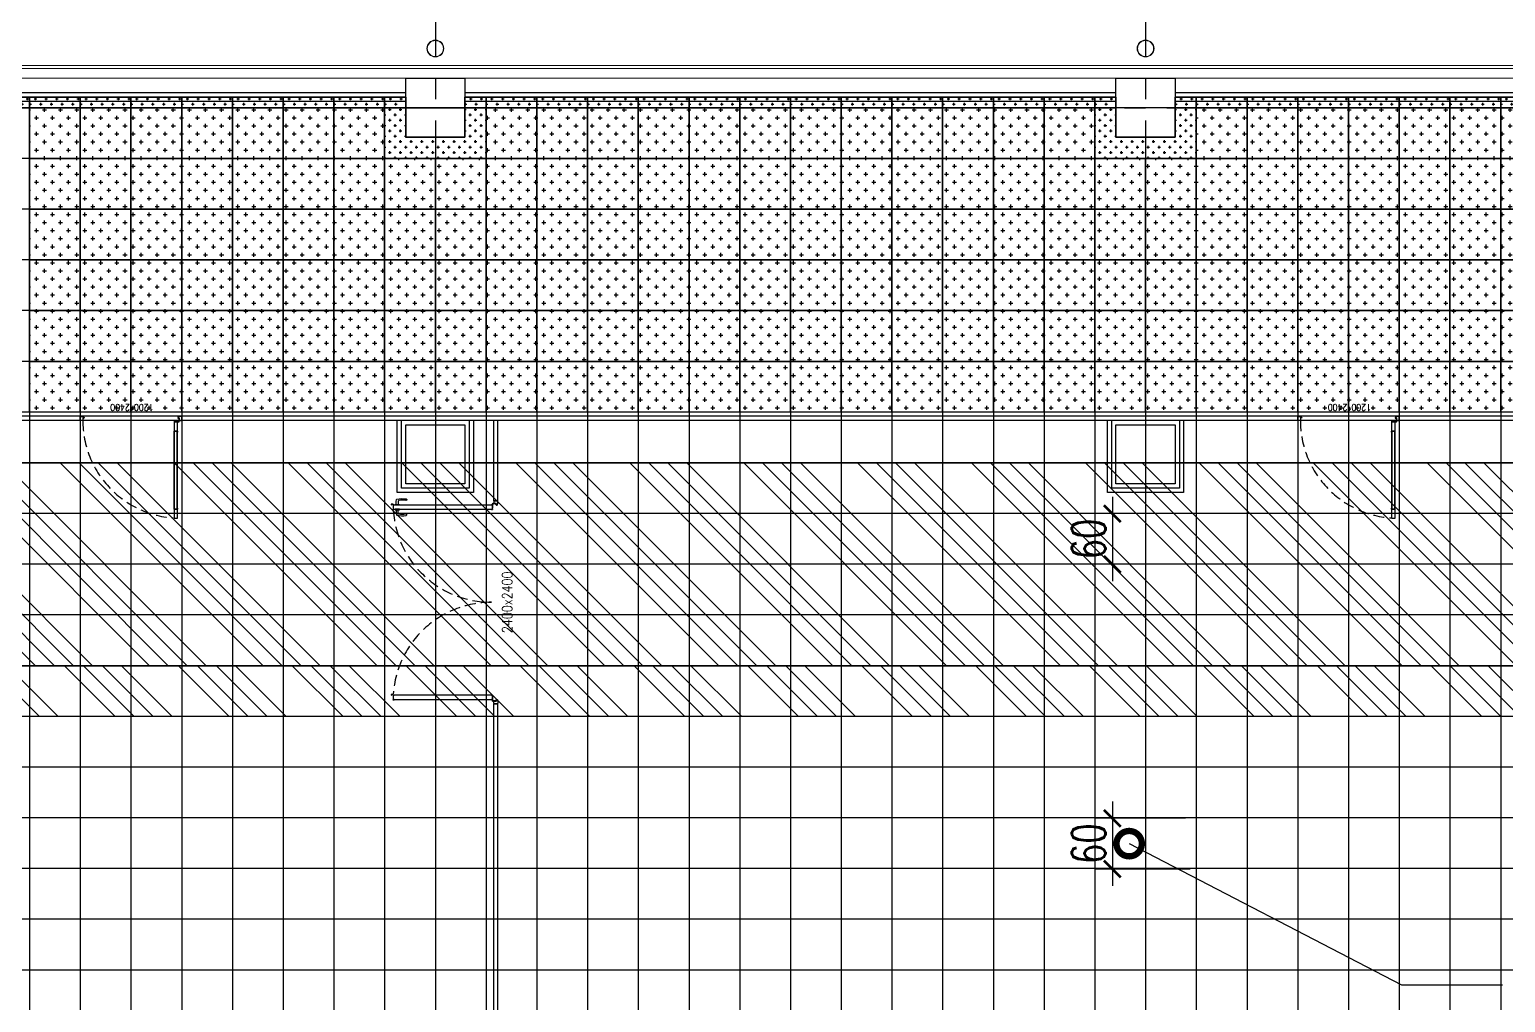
# Model space of a CAD drawing. Header units: millimetres. Extents: x -960 to 41501, y -1010 to 11880.
# Drawn here: x 2160 to 3906, y 7942 to 9092 of the extents above; entities that cross this region are included whole.
import ezdxf
from ezdxf.enums import TextEntityAlignment as Align

# ---------------------------------------------------------------- set-up
doc = ezdxf.new("R2010")
doc.units = ezdxf.units.MM
doc.header["$LTSCALE"] = 100
for name, pattern in [('188K-SM-03-F10-ARCH-PA-Y2257103$0$AP5A-SM-03-F20-ARCH-PA-Y2230801+Y2230803$0$ALL-PA-TXT-Y2221201$0$DASHED', [19.05, 12.7, -6.35]), ('188K-SM-03-F10-ARCH-PA-Y2257103$0$DASHED', [19.05, 12.7, -6.35]), ('X-S-FAB-L10$0$COL-CEN-LIN', [3.25, 2.5, -0.25, 0.25, -0.25])]:
    doc.linetypes.add(name, pattern=pattern)
for name, color, linetype in [('0-XREF', 7, 'Continuous'), ('188K-SM-03-F10-ARCH-PA-Y2257103$0$K-Door', 53, 'Continuous'), ('188K-SM-03-F10-ARCH-PA-Y2257103$0$K-P1S-4.2-單抗', 53, 'Continuous'), ('188K-SM-03-F10-ARCH-PA-Y2257103$0$K-P2D-4.2-雙抗', 53, 'Continuous'), ('188K-SM-03-F10-ARCH-PA-Y2257103$0$K-岩棉 2hr 7.5-非抗', 53, 'Continuous'), ('188K-SM-03-F10-ARCH-RF-Y2257103$0$K-RF-0.55', 191, 'Continuous'), ('188K-SM-03-F10-ARCH-RF-Y2257103$0$K-RF-0.55-AREA', 6, 'Continuous'), ('188K-SM-03-F10-ARCH-RF-Y2257103$0$K-RF-動線-1500', 5, 'Continuous'), ('188K-SM-03-F10-ARCH-RF-Y2257103$0$K-RF-動線-1500-預降', 14, 'Continuous'), ('188K-SM-03-F10-ARCH-RF-Y2257103$0$K-格柵-不定尺', 80, 'Continuous'), ('188K-SM-03-F10-ARCH-RF-Y2257103$0$K-格柵-整', 30, 'Continuous'), ('X-S-FAB-L10$0$0-DIM-INT', 8, 'Continuous'), ('X-S-FAB-L10$0$0-DIM-TXT', 8, 'Continuous'), ('X-S-FAB-L10$0$A-OBJE-MEP', 8, 'Continuous'), ('X-S-FAB-L10$0$A-WALL-EX', 8, 'Continuous'), ('X-S-FAB-L10$0$BLOCK', 8, 'Continuous'), ('X-S-FAB-L10$0$CCL', 8, 'X-S-FAB-L10$0$COL-CEN-LIN'), ('X-S-FAB-L10$0$COL-S', 8, 'Continuous'), ('X-S-FAB-L10$0$TXT', 8, 'Continuous')]:
    doc.layers.add(name, color=color, linetype=linetype)
doc.styles.add('188K-SM-03-F10-ARCH-PA-Y2257103$0$14P7-XFDP10$0$AA-TXT', font='simplex.shx', dxfattribs={"width": 0.8, "bigfont": 'chineset.shx'})
doc.styles.add('188K-SM-03-F10-ARCH-PA-Y2257103$0$AP5A-SM-03-F20-ARCH-PA-Y2230801+Y2230803$0$ALL-PA-TXT-Y2221201$0$Standard', font='txt.shx', dxfattribs={"bigfont": 'chineset.shx'})
doc.styles.add('X-S-FAB-L10$0$CHINA', font='simplex.shx', dxfattribs={"width": 0.75, "bigfont": 'chineset.shx'})
doc.styles.add('X-S-FAB-L10$0$DimStyUse', font='romans.shx', dxfattribs={"width": 0.7})
doc.styles.add('X-S-FAB-L10$0$Standard', font='', dxfattribs={"width": 0.8})
doc.styles.add('X-S-FAB-L10$0$TG_NOTE_TEXT', font='simplex.shx', dxfattribs={"width": 0.75, "bigfont": 'chineset.shx'})
doc.styles.get('X-S-FAB-L10$0$Standard').set_extended_font_data('Microsoft JhengHei')
pattern_1 = [(0, (840, 0), (6.35, 6.35), [3.175, -9.525]), (90, (841.5875, -1.5875), (-6.35, 6.35), [3.175, -9.525])]

# ---------------------------------------------------------------- blocks, each defined once
blk = doc.blocks.new('X-S-FAB-L10$0$FAB2-L05')
at = {"layer": 'X-S-FAB-L10$0$CCL'}
for p, q in [((-23520, 11005), (-23520, 0)), ((-22680, 11005), (-22680, 0)), ((-26880, 9720), (1210, 9720))]:
    blk.add_line(p, q, dxfattribs=at)
at = {"layer": 'X-S-FAB-L10$0$COL-S'}
for points in [[(-23555, 9755), (-23485, 9755), (-23485, 9685), (-23555, 9685)], [(-22715, 9755), (-22645, 9755), (-22645, 9685), (-22715, 9685)], [(-23555, 9345), (-23485, 9345), (-23485, 9275), (-23555, 9275)], [(-22715, 9345), (-22645, 9345), (-22645, 9275), (-22715, 9275)]]:
    blk.add_lwpolyline(points, close=True, dxfattribs=at)
blk = doc.blocks.new('X-S-FAB-L10$0$_DOTSMALL')
at = {"color": 0, "linetype": 'ByBlock', "const_width": 0.5}
blk.add_lwpolyline([(-0.0625, 0, 1), (0.0625, 0, 1)], format="xyb", close=True, dxfattribs=at)
blk = doc.blocks.new('X-S-FAB-L10$0$_ArchTick')
at = {"color": 0, "linetype": 'ByBlock', "const_width": 0.15}
blk.add_lwpolyline([(-0.5, -0.5), (0.5, 0.5)], dxfattribs=at)
blk = doc.blocks.new('X-S-FAB-L10')
at = {"layer": 'X-S-FAB-L10$0$0-DIM-INT'}
for p, q in [((3440.7, 8539.9), (3440.7, 8439.9)), ((3527.3, 8519.9), (3420.7, 8519.9)), ((3532.7, 8459.9), (3420.7, 8459.9)), ((3440.7, 8179.5), (3440.7, 8079.5)), ((3527.3, 8159.5), (3420.7, 8159.5)), ((3532.7, 8099.5), (3420.7, 8099.5))]:
    blk.add_line(p, q, dxfattribs=at)
at = {"layer": 'X-S-FAB-L10$0$A-OBJE-MEP', "lineweight": 0, "flags": 128}
for points in [[(2649.5, 9070, 1), (2630.5, 9070, 1)], [(3489.5, 9070, 1), (3470.5, 9070, 1)]]:
    blk.add_lwpolyline(points, format="xyb", close=True, dxfattribs=at)
at = {"layer": 'X-S-FAB-L10$0$A-OBJE-MEP', "lineweight": 0}
for centre in [(2640, 9070), (3480, 9070)]:
    blk.add_circle(centre, 10, dxfattribs=at)
at = {"layer": 'X-S-FAB-L10$0$A-WALL-EX', "lineweight": 0}
blk.add_line((1800, 9046.5), (6815, 9046.5), dxfattribs=at)
at = {"layer": 'X-S-FAB-L10$0$A-WALL-EX', "lineweight": 0, "flags": 128}
for points in [[(6815, 9050), (1800, 9050)], [(1800, 9050), (6815, 9050)], [(1800, 9050), (6815, 9050)], [(1800, 9050), (6815, 9050)], [(1800, 9050), (6815, 9050)], [(1800, 9050), (6815, 9050)], [(1800, 9050), (6815, 9050)], [(1800, 9050), (6815, 9050)], [(1796.5, 9035), (6815, 9035)]]:
    blk.add_lwpolyline(points, dxfattribs=at)
at = {"layer": 'X-S-FAB-L10$0$COL-S'}
for p, q in [((2605, 9035), (2675, 9035)), ((2605, 8965), (2605, 9035)), ((2675, 9035), (2675, 8965)), ((3445, 9035), (3515, 9035)), ((3445, 8965), (3445, 9035)), ((3515, 9035), (3515, 8965)), ((2675, 8965), (2605, 8965)), ((3515, 8965), (3445, 8965)), ((2605, 8625), (2675, 8625)), ((2605, 8555), (2605, 8625)), ((2675, 8625), (2675, 8555)), ((3445, 8625), (3515, 8625)), ((3445, 8555), (3445, 8625)), ((3515, 8625), (3515, 8555)), ((2675, 8555), (2605, 8555)), ((3515, 8555), (3445, 8555))]:
    blk.add_line(p, q, dxfattribs=at)
at = {"layer": 'X-S-FAB-L10$0$TXT', "linetype": 'ByBlock', "lineweight": -2}
blk.add_line((3782.7, 7962.7), (3902, 7962.7), dxfattribs=at)
blk.add_lwpolyline([(3460.6, 8129.5), (3782.7, 7962.7)], dxfattribs=at)
at = {"layer": 'X-S-FAB-L10$0$0-DIM-INT', "xscale": 20, "yscale": 20, "zscale": 20}
for p, rotation in [((3440.7, 8519.9), 90), ((3440.7, 8459.9), 270), ((3440.7, 8159.5), 90), ((3440.7, 8099.5), 270)]:
    blk.add_blockref('X-S-FAB-L10$0$_ArchTick', p, dxfattribs=dict(at, rotation=rotation))
at = {"layer": 'X-S-FAB-L10$0$BLOCK'}
blk.add_blockref('X-S-FAB-L10$0$FAB2-L05', (26160, -720), dxfattribs=at)
at = {"layer": 'X-S-FAB-L10$0$TXT', "lineweight": -2, "xscale": 60, "yscale": 60, "zscale": 60, "rotation": 152.6230326617996}
blk.add_blockref('X-S-FAB-L10$0$_DOTSMALL', (3460.6, 8129.5), dxfattribs=at)
at = {"style": 'X-S-FAB-L10$0$TG_NOTE_TEXT', "width": 0.5, "flags": 1}
for p in [(7463.3, 9020), (18268.3, 8649), (11197.8, 4800.2), (16485.8, 4800.2), (25420.3, 2635), (13360, 320, 0), (7463.3, -33.3)]:
    blk.add_attdef('WH', text='', height=20, dxfattribs=at).set_placement(p, align=Align.BOTTOM_LEFT)
at = {"width": 0.5}
for style, p in [('X-S-FAB-L10$0$TG_NOTE_TEXT', (7585, 9020)), ('X-S-FAB-L10$0$TG_NOTE_TEXT', (18390, 8649)), ('X-S-FAB-L10$0$TG_NOTE_TEXT', (11117.5, 4813.5)), ('X-S-FAB-L10$0$TG_NOTE_TEXT', (16607.5, 4813.5)), ('X-S-FAB-L10$0$TG_NOTE_TEXT', (25350, 2635)), ('X-S-FAB-L10$0$Standard', (13129.4, 325, 0)), ('X-S-FAB-L10$0$TG_NOTE_TEXT', (7585, -20))]:
    blk.add_attdef('DESC', text='', height=10, dxfattribs=dict(at, style=style)).set_placement(p, align=Align.BOTTOM_LEFT)
for tag, style, p in [('TYPE', 'X-S-FAB-L10$0$TG_NOTE_TEXT', (7619.3, 9020)), ('NO', 'X-S-FAB-L10$0$TG_NOTE_TEXT', (7650.1, 9020)), ('TYPE', 'X-S-FAB-L10$0$TG_NOTE_TEXT', (18424.2, 8649)), ('NO', 'X-S-FAB-L10$0$TG_NOTE_TEXT', (18455, 8649)), ('NO', 'X-S-FAB-L10$0$TG_NOTE_TEXT', (11088.6, 4813.5)), ('TYPE', 'X-S-FAB-L10$0$TG_NOTE_TEXT', (11151.8, 4813.5)), ('TYPE', 'X-S-FAB-L10$0$TG_NOTE_TEXT', (16641.8, 4813.5)), ('NO', 'X-S-FAB-L10$0$TG_NOTE_TEXT', (16672.6, 4813.5)), ('NO', 'X-S-FAB-L10$0$TG_NOTE_TEXT', (25313, 2635)), ('TYPE', 'X-S-FAB-L10$0$TG_NOTE_TEXT', (25350, 2635)), ('NO', 'X-S-FAB-L10$0$Standard', (13100, 320, 0)), ('TYPE', 'X-S-FAB-L10$0$Standard', (13129.4, 320, 0)), ('TYPE', 'X-S-FAB-L10$0$TG_NOTE_TEXT', (7619.3, -20)), ('NO', 'X-S-FAB-L10$0$TG_NOTE_TEXT', (7650.1, -20))]:
    blk.add_attdef(tag, text='', height=10, dxfattribs=dict(at, style=style)).set_placement(p, align=Align.BOTTOM_RIGHT)
at = {"style": 'X-S-FAB-L10$0$TG_NOTE_TEXT', "width": 0.5, "flags": 1}
for rotation, p in [(180, (43, 7480)), (180, (943, 7480)), (90, (24310, 3717.8)), (270, (17080, 1711.7))]:
    blk.add_attdef('WH', text='', height=20, rotation=rotation, dxfattribs=at).set_placement(p, align=Align.BOTTOM_LEFT)
at = {"width": 0.5}
for rotation, style, p in [(180, 'X-S-FAB-L10$0$Standard', (317.6, 7480)), (180, 'X-S-FAB-L10$0$Standard', (1217.6, 7480)), (90, 'X-S-FAB-L10$0$TG_NOTE_TEXT', (24310, 3647.5)), (270, 'X-S-FAB-L10$0$TG_NOTE_TEXT', (17080, 1605))]:
    blk.add_attdef('DESC', text='', height=10, rotation=rotation, dxfattribs=dict(at, style=style)).set_placement(p, align=Align.BOTTOM_LEFT)
for tag, rotation, style, p in [('TYPE', 180, 'X-S-FAB-L10$0$Standard', (317.6, 7480)), ('NO', 180, 'X-S-FAB-L10$0$Standard', (347, 7480)), ('TYPE', 180, 'X-S-FAB-L10$0$Standard', (1217.6, 7480)), ('NO', 180, 'X-S-FAB-L10$0$Standard', (1247, 7480)), ('TYPE', 90, 'X-S-FAB-L10$0$TG_NOTE_TEXT', (24310, 3647.5)), ('NO', 90, 'X-S-FAB-L10$0$TG_NOTE_TEXT', (24310, 3610.5)), ('TYPE', 270, 'X-S-FAB-L10$0$TG_NOTE_TEXT', (17080, 1605)), ('NO', 270, 'X-S-FAB-L10$0$TG_NOTE_TEXT', (17080, 1573))]:
    blk.add_attdef(tag, text='', height=10, rotation=rotation, dxfattribs=dict(at, style=style)).set_placement(p, align=Align.BOTTOM_RIGHT)
at = {"layer": 'X-S-FAB-L10$0$0-DIM-INT', "char_height": 40, "attachment_point": 5, "rotation": 90, "style": 'X-S-FAB-L10$0$DimStyUse'}
for insert in [(3412.7, 8489.9), (3412.7, 8129.5)]:
    blk.add_mtext('\\A1;60', dxfattribs=dict(at, insert=insert))
at = {"layer": 'X-S-FAB-L10$0$0-DIM-TXT', "style": 'X-S-FAB-L10$0$CHINA', "width": 0.75}
for p in [(667.4, 7855.1, -2689.4), (22627.4, 6728.8), (25644.7, 6728.8), (24778.8, 5569.1), (1118.3, 4980), (417.8, 4594.6), (23874.8, 4355), (22927.4, 4330.1), (23749.9, 3901.4), (417.8, 3765.2), (1118.3, 3730), (417.8, 3115.8), (536.9, 2227.8), (16909, 1782.7), (888.4, 880.5), (16977.4, 750), (18878.8, 750), (25641.2, 553.2), (21364, 526.9)]:
    blk.add_attdef('HIG', text='', height=80, dxfattribs=at).set_placement(p, align=Align.MIDDLE_LEFT)
blk = doc.blocks.new('188K-SM-03-F10-ARCH-RF-Y2257103$0$格柵-60x60')
h = blk.add_hatch()
h.set_pattern_fill('CROSS', color=256, scale=1.5)
h.set_pattern_definition([(0, (-67309.572, -18158.226), (9.525, 9.525), [4.7625, -14.2875]), (90, (-67307.191, -18160.607), (-9.525, 9.525), [4.7625, -14.2875])])
h.paths.add_polyline_path([(0, 60), (60, 60), (60, 0), (0, 0)])
blk.add_lwpolyline([(0, 60), (60, 60), (60, 0), (0, 0)], close=True)
blk = doc.blocks.new('188K-SM-03-F10-ARCH-RF-Y2257103')
at = {"layer": '188K-SM-03-F10-ARCH-RF-Y2257103$0$K-RF-動線-1500'}
h = blk.add_hatch(dxfattribs=at)
h.set_pattern_fill('ANSI34', color=256, scale=5, angle=90)
h.paths.add_polyline_path([(1765, 8580), (19320, 8580), (19320, 8340), (1765, 8340)])
at = {"layer": '188K-SM-03-F10-ARCH-RF-Y2257103$0$K-RF-動線-1500-預降'}
h = blk.add_hatch(dxfattribs=at)
h.set_pattern_fill('ANSI34', color=256, scale=5, angle=90)
h.set_pattern_definition([(135, (5, -240), (-67.3519, -67.3519), []), (135, (5, -217.55), (-67.3519, -67.3519), []), (135, (5, -195.1), (-67.3519, -67.3519), []), (135, (5, -172.65), (-67.3519, -67.3519), [])])
h.paths.add_polyline_path([(1770, 8340), (19325, 8340), (19325, 8280), (1770, 8280)])
at = {"layer": '188K-SM-03-F10-ARCH-RF-Y2257103$0$K-格柵-不定尺'}
h = blk.add_hatch(dxfattribs=at)
h.set_pattern_fill('CROSS', color=256)
h.set_pattern_definition([(0, (-60, 0), (6.35, 6.35), [3.175, -9.525]), (90, (-58.4125, -1.5875), (-6.35, 6.35), [3.175, -9.525])])
h.paths.add_polyline_path([(2100, 9000), (2160, 9000), (2160, 9012.5), (2100, 9012.5)])
h = blk.add_hatch(dxfattribs=at)
h.set_pattern_fill('CROSS', color=256)
h.paths.add_polyline_path([(2160, 9000), (2220, 9000), (2220, 9012.5), (2160, 9012.5)])
h = blk.add_hatch(dxfattribs=at)
h.set_pattern_fill('CROSS', color=256)
h.set_pattern_definition([(0, (60, 0), (6.35, 6.35), [3.175, -9.525]), (90, (61.5875, -1.5875), (-6.35, 6.35), [3.175, -9.525])])
h.paths.add_polyline_path([(2220, 9000), (2280, 9000), (2280, 9012.5), (2220, 9012.5)])
h = blk.add_hatch(dxfattribs=at)
h.set_pattern_fill('CROSS', color=256)
h.set_pattern_definition([(0, (120, 0), (6.35, 6.35), [3.175, -9.525]), (90, (121.5875, -1.5875), (-6.35, 6.35), [3.175, -9.525])])
h.paths.add_polyline_path([(2280, 9000), (2340, 9000), (2340, 9012.5), (2280, 9012.5)])
h = blk.add_hatch(dxfattribs=at)
h.set_pattern_fill('CROSS', color=256)
h.set_pattern_definition([(0, (180, 0), (6.35, 6.35), [3.175, -9.525]), (90, (181.5876, -1.5875), (-6.35, 6.35), [3.175, -9.525])])
h.paths.add_polyline_path([(2340, 9000), (2400, 9000), (2400, 9012.5), (2340, 9012.5)])
h = blk.add_hatch(dxfattribs=at)
h.set_pattern_fill('CROSS', color=256)
h.set_pattern_definition([(0, (240, 1e-11), (6.35, 6.35), [3.175, -9.525]), (90, (241.5876, -1.5875), (-6.35, 6.35), [3.175, -9.525])])
h.paths.add_polyline_path([(2400, 9000), (2460, 9000), (2460, 9012.5), (2400, 9012.5)])
h = blk.add_hatch(dxfattribs=at)
h.set_pattern_fill('CROSS', color=256)
h.set_pattern_definition([(0, (300, 1e-11), (6.35, 6.35), [3.175, -9.525]), (90, (301.5876, -1.5875), (-6.35, 6.35), [3.175, -9.525])])
h.paths.add_polyline_path([(2460, 9000), (2520, 9000), (2520, 9012.5), (2460, 9012.5)])
h = blk.add_hatch(dxfattribs=at)
h.set_pattern_fill('CROSS', color=256)
h.set_pattern_definition([(0, (360, 1e-11), (6.35, 6.35), [3.175, -9.525]), (90, (361.5876, -1.5875), (-6.35, 6.35), [3.175, -9.525])])
h.paths.add_polyline_path([(2520, 9000), (2580, 9000), (2580, 9012.5), (2520, 9012.5)])
h = blk.add_hatch(dxfattribs=at)
h.set_pattern_fill('CROSS', color=256)
h.set_pattern_definition([(0, (420, 1e-11), (6.35, 6.35), [3.175, -9.525]), (90, (421.5876, -1.5875), (-6.35, 6.35), [3.175, -9.525])])
h.paths.add_polyline_path([(2580, 9000), (2605, 9000), (2605, 9012.5), (2580, 9012.5)])
h = blk.add_hatch(dxfattribs=at)
h.set_pattern_fill('CROSS', color=256)
h.set_pattern_definition([(0, (515, 1e-11), (6.35, 6.35), [3.175, -9.525]), (90, (516.5876, -1.5875), (-6.35, 6.35), [3.175, -9.525])])
h.paths.add_polyline_path([(2675, 9000), (2700, 9000), (2700, 9012.5), (2675, 9012.5)])
h = blk.add_hatch(dxfattribs=at)
h.set_pattern_fill('CROSS', color=256)
h.set_pattern_definition([(0, (540, -1e-11), (6.35, 6.35), [3.175, -9.525]), (90, (541.5874, -1.5875), (-6.35, 6.35), [3.175, -9.525])])
h.paths.add_polyline_path([(2700, 9000), (2760, 9000), (2760, 9012.5), (2700, 9012.5)])
h = blk.add_hatch(dxfattribs=at)
h.set_pattern_fill('CROSS', color=256)
h.set_pattern_definition([(0, (600, -1e-11), (6.35, 6.35), [3.175, -9.525]), (90, (601.5874, -1.5875), (-6.35, 6.35), [3.175, -9.525])])
h.paths.add_polyline_path([(2760, 9000), (2820, 9000), (2820, 9012.5), (2760, 9012.5)])
h = blk.add_hatch(dxfattribs=at)
h.set_pattern_fill('CROSS', color=256)
h.set_pattern_definition([(0, (660, -1e-11), (6.35, 6.35), [3.175, -9.525]), (90, (661.5875, -1.5875), (-6.35, 6.35), [3.175, -9.525])])
h.paths.add_polyline_path([(2820, 9000), (2880, 9000), (2880, 9012.5), (2820, 9012.5)])
h = blk.add_hatch(dxfattribs=at)
h.set_pattern_fill('CROSS', color=256)
h.set_pattern_definition([(0, (720, -1e-11), (6.35, 6.35), [3.175, -9.525]), (90, (721.5875, -1.5875), (-6.35, 6.35), [3.175, -9.525])])
h.paths.add_polyline_path([(2880, 9000), (2940, 9000), (2940, 9012.5), (2880, 9012.5)])
h = blk.add_hatch(dxfattribs=at)
h.set_pattern_fill('CROSS', color=256)
h.set_pattern_definition([(0, (780, -1e-11), (6.35, 6.35), [3.175, -9.525]), (90, (781.5874, -1.5875), (-6.35, 6.35), [3.175, -9.525])])
h.paths.add_polyline_path([(2940, 9000), (3000, 9000), (3000, 9012.5), (2940, 9012.5)])
h = blk.add_hatch(dxfattribs=at)
h.set_pattern_fill('CROSS', color=256)
h.set_pattern_definition([(0, (840, -1e-11), (6.35, 6.35), [3.175, -9.525]), (90, (841.5874, -1.5875), (-6.35, 6.35), [3.175, -9.525])])
h.paths.add_polyline_path([(3000, 9000), (3060, 9000), (3060, 9012.5), (3000, 9012.5)])
h = blk.add_hatch(dxfattribs=at)
h.set_pattern_fill('CROSS', color=256)
h.set_pattern_definition([(0, (900, -1e-11), (6.35, 6.35), [3.175, -9.525]), (90, (901.5875, -1.5875), (-6.35, 6.35), [3.175, -9.525])])
h.paths.add_polyline_path([(3060, 9000), (3120, 9000), (3120, 9012.5), (3060, 9012.5)])
h = blk.add_hatch(dxfattribs=at)
h.set_pattern_fill('CROSS', color=256)
h.set_pattern_definition([(0, (960, -1e-11), (6.35, 6.35), [3.175, -9.525]), (90, (961.5875, -1.5875), (-6.35, 6.35), [3.175, -9.525])])
h.paths.add_polyline_path([(3120, 9000), (3180, 9000), (3180, 9012.5), (3120, 9012.5)])
h = blk.add_hatch(dxfattribs=at)
h.set_pattern_fill('CROSS', color=256)
h.set_pattern_definition([(0, (1020, -1e-11), (6.35, 6.35), [3.175, -9.525]), (90, (1021.5874, -1.5875), (-6.35, 6.35), [3.175, -9.525])])
h.paths.add_polyline_path([(3180, 9000), (3240, 9000), (3240, 9012.5), (3180, 9012.5)])
h = blk.add_hatch(dxfattribs=at)
h.set_pattern_fill('CROSS', color=256)
h.set_pattern_definition([(0, (1080, -1e-11), (6.35, 6.35), [3.175, -9.525]), (90, (1081.5874, -1.5875), (-6.35, 6.35), [3.175, -9.525])])
h.paths.add_polyline_path([(3240, 9000), (3300, 9000), (3300, 9012.5), (3240, 9012.5)])
h = blk.add_hatch(dxfattribs=at)
h.set_pattern_fill('CROSS', color=256)
h.set_pattern_definition([(0, (1140, -1e-11), (6.35, 6.35), [3.175, -9.525]), (90, (1141.5875, -1.5875), (-6.35, 6.35), [3.175, -9.525])])
h.paths.add_polyline_path([(3300, 9000), (3360, 9000), (3360, 9012.5), (3300, 9012.5)])
h = blk.add_hatch(dxfattribs=at)
h.set_pattern_fill('CROSS', color=256)
h.set_pattern_definition([(0, (1200, -1e-11), (6.35, 6.35), [3.175, -9.525]), (90, (1201.5875, -1.5875), (-6.35, 6.35), [3.175, -9.525])])
h.paths.add_polyline_path([(3360, 9000), (3420, 9000), (3420, 9012.5), (3360, 9012.5)])
h = blk.add_hatch(dxfattribs=at)
h.set_pattern_fill('CROSS', color=256)
h.set_pattern_definition([(0, (1260, 1e-11), (6.35, 6.35), [3.175, -9.525]), (90, (1261.5876, -1.5875), (-6.35, 6.35), [3.175, -9.525])])
h.paths.add_polyline_path([(3420, 9000), (3445, 9000), (3445, 9012.5), (3420, 9012.5)])
h = blk.add_hatch(dxfattribs=at)
h.set_pattern_fill('CROSS', color=256)
h.set_pattern_definition([(0, (1355, 1e-11), (6.35, 6.35), [3.175, -9.525]), (90, (1356.5876, -1.5875), (-6.35, 6.35), [3.175, -9.525])])
h.paths.add_polyline_path([(3515, 9000), (3540, 9000), (3540, 9012.5), (3515, 9012.5)])
h = blk.add_hatch(dxfattribs=at)
h.set_pattern_fill('CROSS', color=256)
h.set_pattern_definition([(0, (1380, -1e-11), (6.35, 6.35), [3.175, -9.525]), (90, (1381.5873, -1.5875), (-6.35, 6.35), [3.175, -9.525])])
h.paths.add_polyline_path([(3540, 9000), (3600, 9000), (3600, 9012.5), (3540, 9012.5)])
h = blk.add_hatch(dxfattribs=at)
h.set_pattern_fill('CROSS', color=256)
h.set_pattern_definition([(0, (1440, -1e-11), (6.35, 6.35), [3.175, -9.525]), (90, (1441.5874, -1.5875), (-6.35, 6.35), [3.175, -9.525])])
h.paths.add_polyline_path([(3600, 9000), (3660, 9000), (3660, 9012.5), (3600, 9012.5)])
h = blk.add_hatch(dxfattribs=at)
h.set_pattern_fill('CROSS', color=256)
h.set_pattern_definition([(0, (1500, -1e-11), (6.35, 6.35), [3.175, -9.525]), (90, (1501.5874, -1.5875), (-6.35, 6.35), [3.175, -9.525])])
h.paths.add_polyline_path([(3660, 9000), (3720, 9000), (3720, 9012.5), (3660, 9012.5)])
h = blk.add_hatch(dxfattribs=at)
h.set_pattern_fill('CROSS', color=256)
h.set_pattern_definition([(0, (1560, -1e-11), (6.35, 6.35), [3.175, -9.525]), (90, (1561.5874, -1.5875), (-6.35, 6.35), [3.175, -9.525])])
h.paths.add_polyline_path([(3720, 9000), (3780, 9000), (3780, 9012.5), (3720, 9012.5)])
h = blk.add_hatch(dxfattribs=at)
h.set_pattern_fill('CROSS', color=256)
h.set_pattern_definition([(0, (1620, -1e-11), (6.35, 6.35), [3.175, -9.525]), (90, (1621.5873, -1.5875), (-6.35, 6.35), [3.175, -9.525])])
h.paths.add_polyline_path([(3780, 9000), (3840, 9000), (3840, 9012.5), (3780, 9012.5)])
h = blk.add_hatch(dxfattribs=at)
h.set_pattern_fill('CROSS', color=256)
h.set_pattern_definition([(0, (1680, -1e-11), (6.35, 6.35), [3.175, -9.525]), (90, (1681.5874, -1.5875), (-6.35, 6.35), [3.175, -9.525])])
h.paths.add_polyline_path([(3840, 9000), (3900, 9000), (3900, 9012.5), (3840, 9012.5)])
h = blk.add_hatch(dxfattribs=at)
h.set_pattern_fill('CROSS', color=256)
h.set_pattern_definition([(0, (1740, -1e-11), (6.35, 6.35), [3.175, -9.525]), (90, (1741.5874, -1.5875), (-6.35, 6.35), [3.175, -9.525])])
h.paths.add_polyline_path([(3900, 9000), (3960, 9000), (3960, 9012.5), (3900, 9012.5)])
h = blk.add_hatch(dxfattribs=at)
h.set_pattern_fill('CROSS', color=256)
edge = h.paths.add_edge_path()
edge.add_line((2580, 9000), (2605, 9000))
edge.add_line((2605, 9000), (2605, 8965))
edge.add_line((2605, 8965), (2640, 8965))
edge.add_line((2640, 8965), (2640, 8940))
edge.add_line((2640, 8940), (2580, 8940))
edge.add_line((2580, 8940), (2580, 9000))
h = blk.add_hatch(dxfattribs=at)
h.set_pattern_fill('CROSS', color=256)
edge = h.paths.add_edge_path()
edge.add_line((2700, 9000), (2675, 9000))
edge.add_line((2675, 9000), (2675, 8965))
edge.add_line((2675, 8965), (2640, 8965))
edge.add_line((2640, 8965), (2640, 8940))
edge.add_line((2640, 8940), (2700, 8940))
edge.add_line((2700, 8940), (2700, 9000))
h = blk.add_hatch(dxfattribs=at)
h.set_pattern_fill('CROSS', color=256)
h.set_pattern_definition(pattern_1)
edge = h.paths.add_edge_path()
edge.add_line((3420, 9000), (3445, 9000))
edge.add_line((3445, 9000), (3445, 8965))
edge.add_line((3445, 8965), (3480, 8965))
edge.add_line((3480, 8965), (3480, 8940))
edge.add_line((3480, 8940), (3420, 8940))
edge.add_line((3420, 8940), (3420, 9000))
h = blk.add_hatch(dxfattribs=at)
h.set_pattern_fill('CROSS', color=256)
h.set_pattern_definition(pattern_1)
edge = h.paths.add_edge_path()
edge.add_line((3540, 9000), (3515, 9000))
edge.add_line((3515, 9000), (3515, 8965))
edge.add_line((3515, 8965), (3480, 8965))
edge.add_line((3480, 8965), (3480, 8940))
edge.add_line((3480, 8940), (3540, 8940))
edge.add_line((3540, 8940), (3540, 9000))
at = {"layer": '188K-SM-03-F10-ARCH-RF-Y2257103$0$K-RF-0.55'}
for p, q in [((2160, 9012.5), (2160, -12.5)), ((2220, 9012.5), (2220, -12.5)), ((2280, 9012.5), (2280, -12.5)), ((2340, 9012.5), (2340, -12.5)), ((2400, 9012.5), (2400, -12.5)), ((2460, 9012.5), (2460, -12.5)), ((2520, 9012.5), (2520, -12.5)), ((2580, 9012.5), (2580, -12.5)), ((2700, 9012.5), (2700, -12.5)), ((2760, 9012.5), (2760, -12.5)), ((2820, 9012.5), (2820, -12.5)), ((2880, 9012.5), (2880, -12.5)), ((2940, 9012.5), (2940, -12.5)), ((3000, 9012.5), (3000, -12.5)), ((3060, 9012.5), (3060, -12.5)), ((3120, 9012.5), (3120, -12.5)), ((3180, 9012.5), (3180, -12.5)), ((3240, 9012.5), (3240, -12.5)), ((3300, 9012.5), (3300, -12.5)), ((3360, 9012.5), (3360, -12.5)), ((3420, 9012.5), (3420, -12.5)), ((3540, 9012.5), (3540, -12.5)), ((3600, 9012.5), (3600, -12.5)), ((3660, 9012.5), (3660, -12.5)), ((3720, 9012.5), (3720, -12.5)), ((3780, 9012.5), (3780, -12.5)), ((3840, 9012.5), (3840, -12.5)), ((3900, 9012.5), (3900, -12.5)), ((17595, 9000), (1835, 9000)), ((2640, 8965), (2640, 35)), ((3480, 8965), (3480, 35)), ((17595, 8940), (1765, 8940)), ((17595, 8880), (1765, 8880)), ((17595, 8820), (1765, 8820)), ((17595, 8760), (1765, 8760)), ((17595, 8700), (1765, 8700)), ((17595, 8640), (1765, 8640)), ((19320, 8580), (1765, 8580)), ((19320, 8520), (1765, 8520)), ((19320, 8460), (1765, 8460)), ((19320, 8400), (1765, 8400)), ((19320, 8340), (1765, 8340)), ((19320, 8280), (1845, 8280)), ((19320, 8220), (1845, 8220)), ((19320, 8160), (1845, 8160)), ((19320, 8100), (1845, 8100)), ((19320, 8040), (1845, 8040)), ((19320, 7980), (1845, 7980))]:
    blk.add_line(p, q, dxfattribs=at)
at = {"layer": '188K-SM-03-F10-ARCH-RF-Y2257103$0$K-RF-0.55-AREA', "elevation": 0}
blk.add_lwpolyline([(1835, 9012.5), (2605, 9012.5), (2605, 8965), (2675, 8965), (2675, 9012.5), (3445, 9012.5), (3445, 8965), (3515, 8965), (3515, 9012.5), (4285, 9012.5), (4285, 8965), (4355, 8965), (4355, 9012.5), (5125, 9012.5), (5125, 8965), (5195, 8965), (5195, 9012.5), (5965, 9012.5)], dxfattribs=at)
at = {"layer": '188K-SM-03-F10-ARCH-RF-Y2257103$0$K-RF-0.55-AREA'}
for points in [[(2605, 8625), (2675, 8625), (2675, 8555), (2605, 8555)], [(3445, 8625), (3515, 8625), (3515, 8555), (3445, 8555)]]:
    blk.add_lwpolyline(points, close=True, dxfattribs=at)
at = {"layer": '188K-SM-03-F10-ARCH-RF-Y2257103$0$K-RF-動線-1500'}
blk.add_lwpolyline([(1765, 8580), (19320, 8580), (19320, 8340), (1765, 8340)], close=True, dxfattribs=at)
at = {"layer": '188K-SM-03-F10-ARCH-RF-Y2257103$0$K-RF-動線-1500-預降'}
blk.add_lwpolyline([(1770, 8340), (19325, 8340), (19325, 8280), (1770, 8280)], close=True, dxfattribs=at)
at = {"layer": '188K-SM-03-F10-ARCH-RF-Y2257103$0$K-格柵-不定尺'}
for points in [[(2100, 9000), (2160, 9000), (2160, 9012.5), (2100, 9012.5)], [(2160, 9000), (2220, 9000), (2220, 9012.5), (2160, 9012.5)], [(2220, 9000), (2280, 9000), (2280, 9012.5), (2220, 9012.5)], [(2280, 9000), (2340, 9000), (2340, 9012.5), (2280, 9012.5)], [(2340, 9000), (2400, 9000), (2400, 9012.5), (2340, 9012.5)], [(2400, 9000), (2460, 9000), (2460, 9012.5), (2400, 9012.5)], [(2460, 9000), (2520, 9000), (2520, 9012.5), (2460, 9012.5)], [(2520, 9000), (2580, 9000), (2580, 9012.5), (2520, 9012.5)], [(2580, 9000), (2605, 9000), (2605, 9012.5), (2580, 9012.5)], [(2675, 9000), (2700, 9000), (2700, 9012.5), (2675, 9012.5)], [(2700, 9000), (2760, 9000), (2760, 9012.5), (2700, 9012.5)], [(2760, 9000), (2820, 9000), (2820, 9012.5), (2760, 9012.5)], [(2820, 9000), (2880, 9000), (2880, 9012.5), (2820, 9012.5)], [(2880, 9000), (2940, 9000), (2940, 9012.5), (2880, 9012.5)], [(2940, 9000), (3000, 9000), (3000, 9012.5), (2940, 9012.5)], [(3000, 9000), (3060, 9000), (3060, 9012.5), (3000, 9012.5)], [(3060, 9000), (3120, 9000), (3120, 9012.5), (3060, 9012.5)], [(3120, 9000), (3180, 9000), (3180, 9012.5), (3120, 9012.5)], [(3180, 9000), (3240, 9000), (3240, 9012.5), (3180, 9012.5)], [(3240, 9000), (3300, 9000), (3300, 9012.5), (3240, 9012.5)], [(3300, 9000), (3360, 9000), (3360, 9012.5), (3300, 9012.5)], [(3360, 9000), (3420, 9000), (3420, 9012.5), (3360, 9012.5)], [(3420, 9000), (3445, 9000), (3445, 9012.5), (3420, 9012.5)], [(3515, 9000), (3540, 9000), (3540, 9012.5), (3515, 9012.5)], [(3540, 9000), (3600, 9000), (3600, 9012.5), (3540, 9012.5)], [(3600, 9000), (3660, 9000), (3660, 9012.5), (3600, 9012.5)], [(3660, 9000), (3720, 9000), (3720, 9012.5), (3660, 9012.5)], [(3720, 9000), (3780, 9000), (3780, 9012.5), (3720, 9012.5)], [(3780, 9000), (3840, 9000), (3840, 9012.5), (3780, 9012.5)], [(3840, 9000), (3900, 9000), (3900, 9012.5), (3840, 9012.5)], [(3900, 9000), (3960, 9000), (3960, 9012.5), (3900, 9012.5)]]:
    blk.add_lwpolyline(points, close=True, dxfattribs=at)
for points in [[(2580, 9000), (2605, 9000), (2605, 8965), (2640, 8965), (2640, 8940), (2580, 8940), (2580, 9000)], [(2700, 9000), (2675, 9000), (2675, 8965), (2640, 8965), (2640, 8940), (2700, 8940), (2700, 9000)], [(3420, 9000), (3445, 9000), (3445, 8965), (3480, 8965), (3480, 8940), (3420, 8940), (3420, 9000)], [(3540, 9000), (3515, 9000), (3515, 8965), (3480, 8965), (3480, 8940), (3540, 8940), (3540, 9000)]]:
    blk.add_lwpolyline(points, dxfattribs=at)
at = {"layer": '188K-SM-03-F10-ARCH-RF-Y2257103$0$K-格柵-整'}
for p in [(2160, 8940), (2220, 8940), (2280, 8940), (2340, 8940), (2400, 8940), (2460, 8940), (2520, 8940), (2700, 8940), (2760, 8940), (2820, 8940), (2880, 8940), (2940, 8940), (3000, 8940), (3060, 8940), (3120, 8940), (3180, 8940), (3240, 8940), (3300, 8940), (3360, 8940), (3540, 8940), (3600, 8940), (3660, 8940), (3720, 8940), (3780, 8940), (3840, 8940), (3900, 8940), (2160, 8880), (2220, 8880), (2280, 8880), (2340, 8880), (2400, 8880), (2460, 8880), (2520, 8880), (2580, 8880), (2640, 8880), (2700, 8880), (2760, 8880), (2820, 8880), (2880, 8880), (2940, 8880), (3000, 8880), (3060, 8880), (3120, 8880), (3180, 8880), (3240, 8880), (3300, 8880), (3360, 8880), (3420, 8880), (3480, 8880), (3540, 8880), (3600, 8880), (3660, 8880), (3720, 8880), (3780, 8880), (3840, 8880), (3900, 8880), (2160, 8820), (2220, 8820), (2280, 8820), (2340, 8820), (2400, 8820), (2460, 8820), (2520, 8820), (2580, 8820), (2640, 8820), (2700, 8820), (2760, 8820), (2820, 8820), (2880, 8820), (2940, 8820), (3000, 8820), (3060, 8820), (3120, 8820), (3180, 8820), (3240, 8820), (3300, 8820), (3360, 8820), (3420, 8820), (3480, 8820), (3540, 8820), (3600, 8820), (3660, 8820), (3720, 8820), (3780, 8820), (3840, 8820), (3900, 8820), (2160, 8760), (2220, 8760), (2280, 8760), (2340, 8760), (2400, 8760), (2460, 8760), (2520, 8760), (2580, 8760), (2640, 8760), (2700, 8760), (2760, 8760), (2820, 8760), (2880, 8760), (2940, 8760), (3000, 8760), (3060, 8760), (3120, 8760), (3180, 8760), (3240, 8760), (3300, 8760), (3360, 8760), (3420, 8760), (3480, 8760), (3540, 8760), (3600, 8760), (3660, 8760), (3720, 8760), (3780, 8760), (3840, 8760), (3900, 8760), (2160, 8700), (2220, 8700), (2280, 8700), (2340, 8700), (2400, 8700), (2460, 8700), (2520, 8700), (2580, 8700), (2640, 8700), (2700, 8700), (2760, 8700), (2820, 8700), (2880, 8700), (2940, 8700), (3000, 8700), (3060, 8700), (3120, 8700), (3180, 8700), (3240, 8700), (3300, 8700), (3360, 8700), (3420, 8700), (3480, 8700), (3540, 8700), (3600, 8700), (3660, 8700), (3720, 8700), (3780, 8700), (3840, 8700), (3900, 8700), (2160, 8640), (2220, 8640), (2280, 8640), (2340, 8640), (2400, 8640), (2460, 8640), (2520, 8640), (2580, 8640), (2640, 8640), (2700, 8640), (2760, 8640), (2820, 8640), (2880, 8640), (2940, 8640), (3000, 8640), (3060, 8640), (3120, 8640), (3180, 8640), (3240, 8640), (3300, 8640), (3360, 8640), (3420, 8640), (3480, 8640), (3540, 8640), (3600, 8640), (3660, 8640), (3720, 8640), (3780, 8640), (3840, 8640), (3900, 8640)]:
    blk.add_blockref('188K-SM-03-F10-ARCH-RF-Y2257103$0$格柵-60x60', p, dxfattribs=at)
blk = doc.blocks.new('188K-SM-03-F10-ARCH-PA-Y2257103$0$單開庫板門-1200x2400)圓型拉環鎖+輔助鎖)')
at = {"ltscale": 0.1}
for p, q in [((26008.6, -11403.6), (26004.5, -11403.6)), ((26004.5, -11403.6), (26004.5, -11414.1)), ((26004.5, -11414.1), (26004.5, -11415.3)), ((26004.5, -11414.1), (26008.6, -11414.1)), ((26004.5, -11415.4), (26004.6, -11415.5)), ((26008.6, -11414), (26004.6, -11414)), ((26004.6, -11414.3), (26004.6, -11414.2)), ((26004.6, -11415.3), (26004.6, -11414.5)), ((26004.7, -11414.1), (26006.5, -11414.1)), ((26005.1, -11414.4), (26004.7, -11414.4)), ((26004.7, -11414.5), (26005.1, -11414.5)), ((26004.7, -11414.5), (26004.7, -11506)), ((26004.7, -11506), (26004.7, -11414.5)), ((26004.7, -11414.5), (26004.7, -11414.5)), ((26004.7, -11415.4), (26004.7, -11415.3)), ((26005.2, -11414.4), (26005.2, -11414.4)), ((26006.5, -11414.1), (26006.6, -11414.1)), ((26006.6, -11414.1), (26006.6, -11414.1)), ((26006.6, -11414.1), (26008.4, -11414.1)), ((26008.4, -11414.4), (26008, -11414.4)), ((26008, -11414.4), (26008, -11414.4)), ((26008, -11414.5), (26008.4, -11414.5)), ((26008.4, -11506), (26008.4, -11414.5)), ((26008.4, -11414.5), (26008.4, -11414.5)), ((26008.4, -11414.5), (26008.4, -11506)), ((26008.4, -11415.3), (26008.4, -11415.4)), ((26008.5, -11414.2), (26008.5, -11414.3)), ((26008.5, -11414.5), (26008.5, -11415.3)), ((26008.5, -11415.5), (26008.6, -11415.4)), ((26008.6, -11414.1), (26008.6, -11403.6)), ((26008.6, -11415.3), (26008.6, -11414.1)), ((25999.5, -11519.7), (25999.5, -11523.2)), ((26002.5, -11519.1), (26000, -11519.1)), ((26002.9, -11518.5), (26002.6, -11518.5)), ((26002.6, -11518.5), (26002.6, -11521)), ((26002.6, -11521.9), (26002.6, -11519.3)), ((26002.6, -11521), (26002.9, -11521)), ((26002.9, -11521), (26002.9, -11518.5)), ((26008.3, -11517.5), (26003.6, -11517.5)), ((26003.6, -11517.5), (26003.6, -11517.7)), ((26003.6, -11517.7), (26008.3, -11517.7)), ((26008.6, -11506.4), (26004.5, -11506.4)), ((26004.5, -11506.4), (26004.5, -11518)), ((26004.5, -11518), (26008.6, -11518)), ((26004.7, -11506), (26004.7, -11506)), ((26008.3, -11517.7), (26008.3, -11517.5)), ((26008.4, -11506), (26008.4, -11506)), ((26008.6, -11518), (26008.6, -11506.4)), ((26116.3, -11521.9), (26116.3, -11519.3)), ((26116.5, -11519.1), (26119, -11519.1)), ((26119.5, -11519.7), (26119.5, -11523.2)), ((26000, -11523.7), (26002.4, -11523.7)), ((26002.4, -11523.7), (26004.1, -11522.6)), ((26003.4, -11521.9), (26002.6, -11521.9)), ((26003.3, -11522.2), (26003.3, -11522)), ((26003.3, -11522), (26003.4, -11522)), ((26004, -11522.2), (26003.3, -11522.2)), ((26004.1, -11521.9), (26003.9, -11521.9)), ((26003.9, -11522), (26004, -11522)), ((26004, -11522), (26004, -11522.2)), ((26004.2, -11522.4), (26004.2, -11521.9)), ((26114.8, -11521.9), (26115.1, -11521.9)), ((26114.8, -11522.4), (26114.8, -11521.9)), ((26114.9, -11522), (26114.9, -11522.2)), ((26115.1, -11522), (26114.9, -11522)), ((26114.9, -11522.2), (26115.7, -11522.2)), ((26116.6, -11523.7), (26114.9, -11522.6)), ((26115.5, -11521.9), (26116.3, -11521.9)), ((26115.7, -11522), (26115.5, -11522)), ((26115.7, -11522.2), (26115.7, -11522)), ((26119, -11523.7), (26116.6, -11523.7))]:
    blk.add_line(p, q, dxfattribs=at)
for points in [[(25999.5, -11518.9), (25999.5, -11523.9)], [(26119.5, -11518.9), (26119.5, -11523.9)]]:
    blk.add_lwpolyline(points)
blk.add_lwpolyline([(26006.6, -11506.4), (26006.5, -11506.3), (26004.7, -11506.3, -0.414214), (26004.6, -11506.3), (26004.6, -11506.1, -0.414214), (26004.7, -11506.1), (26005.1, -11506.1, 0.414214), (26005.2, -11506.1), (26005.2, -11506, 0.414214), (26005.1, -11506), (26004.7, -11506, -0.414214), (26004.6, -11506), (26004.6, -11505.2, -0.414214), (26004.7, -11505.2), (26004.7, -11505.2, 0.414214), (26004.7, -11505.2), (26004.7, -11505, 0.72636), (26004.6, -11505), (26004.5, -11505.1, 0.158507), (26004.5, -11505.2), (26004.5, -11506.4, 0.414214), (26004.6, -11506.5), (26008.6, -11506.5, 0.414214), (26008.6, -11506.4), (26008.6, -11505.2, 0.158507), (26008.6, -11505.1), (26008.5, -11505, 0.72636), (26008.4, -11505), (26008.4, -11505.2, 0.414214), (26008.5, -11505.2, -0.414214), (26008.5, -11505.2), (26008.5, -11506, -0.414214), (26008.4, -11506), (26008, -11506, 0.414214), (26008, -11506), (26008, -11506.1, 0.414214), (26008, -11506.1), (26008.4, -11506.1, -0.414214), (26008.5, -11506.1), (26008.5, -11506.3, -0.414214), (26008.4, -11506.3), (26006.6, -11506.3)], format="xyb", close=True, dxfattribs=at)
for centre, radius, start, end in [((26004.6, -11414.1), 0.0313, 90, 180), ((26004.6, -11415.3), 0.0313, 180, 216.0274), ((26004.7, -11414.2), 0.0313, 90, 180), ((26004.7, -11414.3), 0.0313, 180, 270), ((26004.7, -11414.5), 0.0313, 90, 180), ((26004.7, -11415.3), 0.0209, 180, 270), ((26004.7, -11415.4), 0.0313, 216.0274, 360), ((26004.7, -11415.3), 0.0209, 360, 90), ((26005.1, -11414.4), 0.0313, 270, 0), ((26005.1, -11414.4), 0.0313, 0, 90), ((26008, -11414.4), 0.0313, 90, 180), ((26008, -11414.4), 0.0313, 180, 270), ((26008.4, -11414.2), 0.0313, 360, 90), ((26008.4, -11414.3), 0.0313, 270, 0), ((26008.4, -11414.5), 0.0313, 0, 90), ((26008.5, -11415.3), 0.0209, 90, 180), ((26008.5, -11415.4), 0.0313, 180, 323.9726), ((26008.5, -11415.3), 0.0209, 270, 360), ((26008.6, -11414.1), 0.0313, 360, 90), ((26008.6, -11415.3), 0.0313, 323.9726, 360)]:
    blk.add_arc(centre, radius, start, end, dxfattribs=at)
at = {"linetype": '188K-SM-03-F10-ARCH-PA-Y2257103$0$AP5A-SM-03-F20-ARCH-PA-Y2230801+Y2230803$0$ALL-PA-TXT-Y2221201$0$DASHED', "ltscale": 0.01}
blk.add_arc((26001.1, -11518.7), 115.3, 359.8531, 85.8135, dxfattribs=at)
at = {"ltscale": 0.1}
for centre, major_axis, start_param, end_param in [((26000, -11519.7), (0.369, -0.369), 2.356194, 3.926991), ((26002.5, -11519.3), (0.111, -0.111), 7.068583, 8.63938), ((26116.5, -11519.3), (-0.111, -0.111), -2.356194, -0.785398), ((26119, -11519.7), (-0.369, -0.369), 2.356194, 3.926991), ((26000, -11523.2), (-0.369, -0.369), 5.497787, 7.068583), ((26003.4, -11521.9), (-0.0369, -0.0369), 0.785398, 3.926991), ((26003.9, -11521.9), (-0.0369, -0.0369), 3.926991, 7.068583), ((26004.1, -11521.9), (0.0369, -0.0369), 7.068583, 8.63938), ((26003.9, -11522.4), (0.221, -0.221), 6.162283, 7.068583), ((26114.8, -11521.9), (-0.0369, -0.0369), -2.356194, -0.785398), ((26115.1, -11522.4), (-0.221, -0.221), -0.785398, 0.120903), ((26115.1, -11521.9), (0.0369, -0.0369), -0.785398, 2.356194), ((26115.5, -11521.9), (0.0369, -0.0369), 2.356194, 5.497787), ((26119, -11523.2), (0.369, -0.369), -0.785398, 0.785398)]:
    blk.add_ellipse(centre, major_axis=major_axis, ratio=1, start_param=start_param, end_param=end_param, dxfattribs=at)
at = {"ltscale": 0.1, "extrusion": (0, 0, -1)}
blk.add_ellipse((26003.1, -11517.9), major_axis=(-0.516, 0.516), ratio=1, start_param=5.497787, end_param=11.780972, dxfattribs=at)
at = {"color": 8, "ltscale": 0.1, "style": '188K-SM-03-F10-ARCH-PA-Y2257103$0$AP5A-SM-03-F20-ARCH-PA-Y2230801+Y2230803$0$ALL-PA-TXT-Y2221201$0$Standard', "width": 0.85}
blk.add_text('1200*2400', height=8, dxfattribs=at).set_placement((26058.4, -11534.4), align=Align.MIDDLE_CENTER)
blk = doc.blocks.new('188K-SM-03-F10-ARCH-PA-Y2257103$0$雙開門-2400×2400')
for p, q in [((225.2, 117.7), (223.8, 117.6)), ((229.2, 117.7), (225.2, 117.7)), ((225.2, 115.5), (229.2, 115.5)), ((229.2, 119), (229.2, 114.1)), ((230, 119), (229.2, 119)), ((229.2, 114.1), (230, 114.1)), ((230, 114.1), (230, 119)), ((0, 2.5), (0, -2.5)), ((0, -1.9), (0, 1.9)), ((0.6, 2.5), (3, 2.5)), ((3, 2.5), (3, 0.2)), ((3, 0.2), (3, 0.2)), ((239.4, 2.5), (237, 2.5)), ((237, 2.5), (237, -0.2)), ((237, -0.2), (237, 0)), ((240, 2.5), (240, -2.5)), ((240, -1.9), (240, 1.9)), ((3, -2.5), (0.6, -2.5)), ((4.7, -1.9), (3, -2.5)), ((3.7, -0.6), (3.9, -0.6)), ((3.9, -0.6), (4, -0.6)), ((4.1, -0.7), (4, -0.7)), ((4, -0.7), (4, -1.5)), ((4, -1.5), (4.6, -1.5)), ((4.5, -0.2), (4.1, -0.2)), ((4.1, -0.7), (4.1, -0.7)), ((4.6, -0.7), (4.5, -0.7)), ((4.5, -0.7), (4.5, -0.7)), ((4.6, -0.6), (4.7, -0.6)), ((4.6, -1.5), (4.6, -0.7)), ((4.7, -0.6), (4.8, -0.6)), ((5, -0.8), (5, -1.5)), ((235, -0.8), (235, -1.5)), ((235.3, -0.6), (235.2, -0.6)), ((235.4, -0.6), (235.3, -0.6)), ((235.3, -1.9), (237, -2.5)), ((235.4, -1.5), (235.4, -0.7)), ((235.4, -0.7), (235.5, -0.7)), ((236, -1.5), (235.4, -1.5)), ((235.5, -0.2), (235.9, -0.2)), ((235.5, -0.7), (235.5, -0.7)), ((235.9, -0.7), (235.9, -0.7)), ((235.9, -0.7), (236, -0.7)), ((236.1, -0.6), (236, -0.6)), ((236, -0.7), (236, -1.5)), ((236.3, -0.6), (236.1, -0.6)), ((237, -2.5), (239.4, -2.5))]:
    blk.add_line(p, q)
for points in [[(10.9, 121.6), (10.9, 123.4), (10.9, 121.6), (4.3, 121.6), (4.3, 121.5), (4.7, 121.5), (4.7, 120.4, 0.414214), (4.8, 120.3), (5, 120.3), (5, 120.4), (4.9, 120.4), (4.9, 121.4), (5, 121.4), (5, 4.1), (4.9, 4.1), (4.9, 5.1), (5, 5.1), (5, 5.2), (4.8, 5.2, 0.414214), (4.7, 5.1), (4.7, 4, 0.414214), (4.8, 3.8), (10.2, 3.8, 0.414214), (10.3, 4), (10.3, 5.1, 0.414214), (10.2, 5.2), (10, 5.2), (10, 5.1), (10.1, 5.1), (10.1, 4.1), (10, 4.1), (10, 121.4), (10.1, 121.4), (10.1, 120.4), (10, 120.4), (10, 120.3), (10.2, 120.3, 0.414214), (10.3, 120.4), (10.3, 121.4), (11.1, 121.4, 0.414214), (11.1, 121.4), (11.1, 123.6, 0.414214), (11.1, 123.7), (10.3, 123.7), (10.3, 123.4), (10.9, 123.4)], [(235.9, 121.6), (235.9, 123.4), (235.9, 121.6), (229.3, 121.6), (229.3, 121.5), (229.7, 121.5), (229.7, 120.4, 0.414214), (229.8, 120.3), (230, 120.3), (230, 120.4), (229.9, 120.4), (229.9, 121.4), (230, 121.4), (230, 4.1), (229.9, 4.1), (229.9, 5.1), (230, 5.1), (230, 5.2), (229.8, 5.2, 0.414214), (229.7, 5.1), (229.7, 4, 0.414214), (229.8, 3.8), (235.2, 3.8, 0.414214), (235.3, 4), (235.3, 5.1, 0.414214), (235.2, 5.2), (235, 5.2), (235, 5.1), (235.1, 5.1), (235.1, 4.1), (235, 4.1), (235, 121.4), (235.1, 121.4), (235.1, 120.4), (235, 120.4), (235, 120.3), (235.2, 120.3, 0.414214), (235.3, 120.4), (235.3, 121.4), (236.1, 121.4, 0.414214), (236.1, 121.4), (236.1, 123.6, 0.414214), (236.1, 123.7), (235.3, 123.7), (235.3, 123.4), (235.9, 123.4)], [(235.8, 117.7), (239.8, 117.7), (241.2, 117.6, -0.327495), (242, 116.9, -0.089847), (242.2, 106.2, -1.144881), (240.3, 106.6, 0.137079), (240.3, 114.9, 0.349357), (239.8, 115.5), (235.8, 115.5)]]:
    blk.add_lwpolyline(points, format="xyb")
blk.add_lwpolyline([(235, 114.1), (235, 119), (235.8, 119), (235.8, 114.1)], close=True)
at = {"ltscale": 500}
for points in [[(3.3, 0.3), (3.3, 3.1), (3, 3.1), (3, 0.3)], [(8.5, 3.8), (4, 3.8), (4, 4.1), (8.5, 4.1)], [(231.5, 3.8), (236, 3.8), (236, 4.1), (231.5, 4.1)], [(236.7, -0.1), (236.7, 3.1), (237, 3.1), (237, -0.1)]]:
    blk.add_lwpolyline(points, close=True, dxfattribs=at)
at = {"linetype": '188K-SM-03-F10-ARCH-PA-Y2257103$0$DASHED', "ltscale": 0.01}
for centre, start, end in [((3.5, 5.1), 0, 85.9993), ((236.5, 5.1), 94.0007, 180)]:
    blk.add_arc(centre, 116.5, start, end, dxfattribs=at)
for centre, radius, start, end in [((0.6, 1.9), 0.598, 90, 180), ((3.9, 0.2), 0.855, 178.2453, 256.7344), ((236.3, 0), 0.659, 270, 360), ((239.4, 1.9), 0.598, 0, 90), ((0.6, -1.9), 0.598, 180, 270), ((4.3, -0.6), 0.427, 111.7868, 180), ((4, -0.7), 0.11, 360, 90), ((4.3, -0.6), 0.427, 0, 68.2132), ((4.6, -0.7), 0.11, 90, 180), ((4.5, -1.5), 0.5, 288.9704, 0), ((4.8, -0.8), 0.2, 0, 90), ((235.2, -0.8), 0.2, 90, 180), ((235.5, -1.5), 0.5, 180, 251.0296), ((235.7, -0.6), 0.427, 111.7868, 180), ((235.4, -0.7), 0.11, 360, 90), ((235.7, -0.6), 0.427, 0, 68.2132), ((236, -0.7), 0.11, 90, 180), ((239.4, -1.9), 0.598, 270, 360)]:
    blk.add_arc(centre, radius, start, end)
for centre, major_axis, start_param, end_param in [((252.5, 110.9), (-21.3, 21.3), 0.585307, 0.943734), ((223.8, 106.3), (-0.707, 0.707), 0.872811, 4.284184), ((223.9, 116.7), (0.624, 0.624), 0.866962, 2.13291), ((239.6, 110.8), (-10.9, 10.9), 0.51383, 1.058752), ((225.3, 114.9), (-0.417, 0.417), -0.669314, 0.675093)]:
    blk.add_ellipse(centre, major_axis=major_axis, ratio=1, start_param=start_param, end_param=end_param)
at = {"ltscale": 500, "extrusion": (0, 0, -1)}
blk.add_ellipse((3.5, 3.6), major_axis=(0.495, 0.495), ratio=1, start_param=3.926991, end_param=10.210176, dxfattribs=at)
at = {"ltscale": 500}
blk.add_ellipse((236.5, 3.6), major_axis=(-0.495, 0.495), ratio=1, start_param=3.926991, end_param=10.210176, dxfattribs=at)
at = {"color": 8, "style": '188K-SM-03-F10-ARCH-PA-Y2257103$0$14P7-XFDP10$0$AA-TXT', "width": 0.8}
blk.add_text('2400x2400', height=12, dxfattribs=at).set_placement((120, -13.5), align=Align.MIDDLE_CENTER)
blk = doc.blocks.new('188K-SM-03-F10-ARCH-PA-Y2257103')
at = {"layer": '188K-SM-03-F10-ARCH-PA-Y2257103$0$K-P1S-4.2-單抗'}
for p, q in [((7405, 8635, 0), (1780, 8635, 0)), ((7405, 8630, 0), (1780, 8630, 0))]:
    blk.add_line(p, q, dxfattribs=at)
for points in [[(2685, 8630), (2685, 8545), (2595, 8545), (2595, 8630)], [(2680, 8630), (2680, 8550), (2600, 8550), (2600, 8630)], [(3525, 8630), (3525, 8545), (3435, 8545), (3435, 8630)], [(3520, 8630), (3520, 8550), (3440, 8550), (3440, 8630)]]:
    blk.add_lwpolyline(points, dxfattribs=at)
at = {"layer": '188K-SM-03-F10-ARCH-PA-Y2257103$0$K-P2D-4.2-雙抗'}
for p, q in [((2709, 8535), (2709, 8630)), ((2714, 8535), (2714, 8630)), ((2709, 3474.7), (2709, 8295)), ((2714, 3474.7), (2714, 8295))]:
    blk.add_line(p, q, dxfattribs=at)
at = {"layer": '188K-SM-03-F10-ARCH-PA-Y2257103$0$K-岩棉 2hr 7.5-非抗'}
for p, q in [((2605, 9017.5, 0), (1835, 9017.5, 0)), ((3445, 9017.5, 0), (2675, 9017.5, 0)), ((4285, 9017.5, 0), (3515, 9017.5, 0)), ((2605, 9007.5, 0), (1835, 9007.5, 0)), ((3445, 9007.5, 0), (2675, 9007.5, 0)), ((4285, 9007.5, 0), (3515, 9007.5, 0))]:
    blk.add_line(p, q, dxfattribs=at)
at = {"layer": '188K-SM-03-F10-ARCH-PA-Y2257103$0$K-Door'}
for name, p, rotation in [('188K-SM-03-F10-ARCH-PA-Y2257103$0$單開庫板門-1200x2400)圓型拉環鎖+輔助鎖)', (28339.5, -2888.9, 0), 180), ('188K-SM-03-F10-ARCH-PA-Y2257103$0$單開庫板門-1200x2400)圓型拉環鎖+輔助鎖)', (29779.5, -2888.9, 0), 180), ('188K-SM-03-F10-ARCH-PA-Y2257103$0$雙開門-2400×2400', (2711.5, 8295), 89.99999999999999)]:
    blk.add_blockref(name, p, dxfattribs=dict(at, rotation=rotation))

msp = doc.modelspace()

# ---------------------------------------------------------------- block references
for name in ['X-S-FAB-L10', '188K-SM-03-F10-ARCH-RF-Y2257103']:
    msp.add_blockref(name, (0, 0))
at = {"layer": '0-XREF'}
msp.add_blockref('188K-SM-03-F10-ARCH-PA-Y2257103', (0, 0), dxfattribs=at)

doc.saveas('drawing.dxf')
